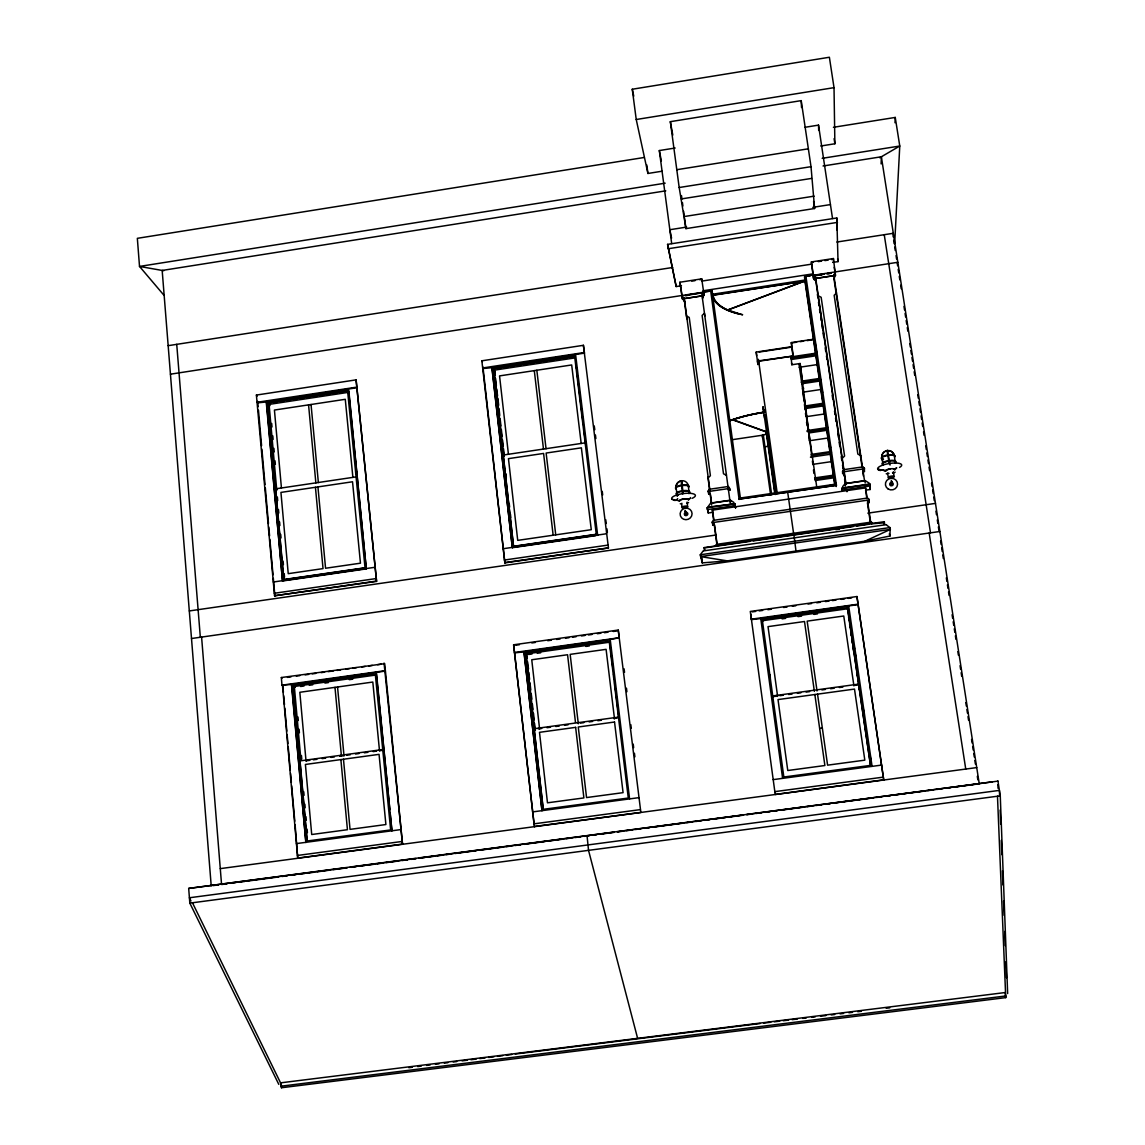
<?xml version="1.0" encoding="UTF-8"?>
<svg xmlns="http://www.w3.org/2000/svg" width="1145" height="1145" viewBox="0 0 1145 1145"><rect width="100%" height="100%" fill="white"/><g stroke="black" fill="none" stroke-linecap="round" stroke-linejoin="round"><path stroke-width="1.5" d="M583.392 345.318L481.859 360.804L504.873 562.896L608.453 547.954L583.392 345.232L584.494 353.118L575.577 354.478L597.676 535.402M856.947 596.531L883.74 780.017L856.947 596.531L750.29 611.444L751.435 619.588L760.781 618.586M859.179 689.576L859.208 688.818M862.786 471.783L864.432 471.54L864.389 468.033M865.133 483.047L865.205 480.599L845.282 483.491L845.296 484.807A1.732 1.66 -7.5 0 1 845.153 486.124M866.794 498.619L865.577 487.899L712.333 510.14L713.693 520.317L867.108 498.104L865.577 487.899M734.217 503.943L733.745 502.326L730.41 500.193L710.702 503.056L707.696 507.163L734.217 503.943L732.972 504.501M867.982 484.893L869.327 484.321L869.169 483.118L865.205 480.599M870.4 522.821L867.423 502.855L869.069 502.612L869.055 499.234M842.076 490.518L842.047 488.085L870 484.034L870.157 489.502L865.52 490.175M870.157 489.502L870 484.034M881.12 163.907L881.364 156.779L823.055 165.996M871.316 524.396L871.402 522.091L716.212 544.405L715.339 546.093M895.004 122.758L895.247 117.434L833.417 127.295M893.129 236.843L893.3 233.294L836.852 242.039M894.66 243.728L899.77 146.03L895.247 117.434M534.185 826.504L640.856 812.449L618.257 630.051L513.618 644.792L534.371 826.676M884.126 524.467L884.298 521.705L704.161 547.596L704.49 550.172M872.075 766.363L848.688 605.92L858.049 604.603M889.966 536.017L890.166 527.544L700.296 554.781L702.243 562.882L727.361 560.878L864.99 541.184L889.966 536.017L889.307 533.842M869.327 484.321L842.72 488.185L842.706 486.482L845.282 483.491M384.047 663.055L402.539 844.28L384.706 663.685L281.341 677.525L281.956 684.982L291.775 684.524L385.192 671.084M356.095 379.868L376.59 581.402L274.557 595.772L256.394 395.068L356.095 379.868L376.59 581.402M281.455 1087.75L280.554 1082.855L1005.11 992.558L1005.639 995.978L1005.739 997.624L281.455 1087.75L281.827 1086.247M709.27 492.035L708.755 494.239L710.387 493.996M824.429 274.099L813.565 276.102L815.727 278.464L833.903 275.673L835.435 272.739L834.691 272.295M685.941 511.386L684.71 511.5L685.24 510.398M713.263 524.067L712.877 525.183L714.523 524.954L717.171 544.848M834.118 278.607L835.048 275.902M997.753 781.148L188.682 888.42L189.827 903.119L278.793 1084.372M708.497 490.69L708.998 489.33M843.25 471.167L842.634 473.572L844.28 473.329L844.266 472.184M892.384 476.85L891.168 477.365M892.284 481.515L891.182 481.63L891.34 480.499M845.983 483.805L842.233 458.329L844.595 456.053L821.151 297.256L818.289 295.825L815.541 277.176M711.646 505.059L708.039 477.98L710.401 475.705L689.233 317.423L686.428 315.991L683.937 297.399M833.703 274.385L836.494 293.034L834.161 295.267L857.834 454.107L860.754 455.61L864.561 481.1M842.849 471.153L843.378 469.708M793.07 356.496L791.782 357.898L816.328 354.206M893.3 472.27L892.513 472.756M895.19 472.126L892.857 473.314M682.921 299.274L684.696 301.55M713.149 520.374L712.419 521.877M685.884 295.41L703.345 292.648L702.529 298.315L703.645 295.596M879.689 157.752L899.77 146.03L822.167 158.325M699.924 279.895L701.728 278.865L702.114 281.055M701.728 293.206L702.887 292.791M688.574 502.555L686.943 503.285M831.499 259.586L833.431 258.541L835.492 275.601L834.247 267.286M742.375 314.775L728.034 310.095M864.99 541.184L890.438 529.376L700.54 556.599L727.361 560.878M685.497 507.221L684.324 507.392M703.617 550.874L885.758 524.725M862.457 466.945L843.793 469.65M727.59 310.123L804.892 281.04M729.365 420.988L732.585 419.843L767.193 432.252L766.205 432.352L766.406 433.969M890.424 469.006L889.407 469.164A4.294 1.202 -9.3 0 0 885.944 470.795L877.771 469.264L885.944 470.795M662.039 171.22L647.927 173.468L636.234 119.509L632.269 89.238L829.381 57.25L834.018 87.65L834.877 143.769L820.765 146.002M636.234 119.509L834.018 87.65M670.34 121.671L801.199 100.631L811.018 166.683L814.61 208.505L685.941 228.628L679.185 187.522L670.34 121.671L672.788 135.096M671.686 243.599L659.32 150.553L675.149 148.02M805.049 127.281L818.518 125.12L832.529 218.509M644.377 157.452L137.343 238.332L139.518 266.427L163.764 295.024M676.795 169.703L808.356 148.807M665.173 183.186L139.518 266.427L163.792 270.735M679.185 187.522L811.018 166.683M665.775 190.843L162.175 270.449L211.21 885.829M681.318 198.929L811.504 178.42M683.694 216.62L814.138 196.153M686.656 227.082L669.839 229.716L671.571 238.131M812.793 207.345L830.44 204.583M681.461 285.735L676.18 286.551L667.578 244.372L836.823 217.979L838.025 261.604L832.744 262.405M668.165 248.751L837.482 222.388M168.172 345.675L672.759 267.472M680.874 287.524L682.42 299.117L679.901 282.228L701.728 278.865L704.089 295.295L703.431 290.715M691.766 281.155L695.029 280.654M818.303 261.618L821.595 261.117M824.901 260.602L828.193 260.101M701.942 281.083L811.676 264.151M703.245 290.744L813.107 273.841M703.173 291.746L710.73 291.073M805.88 276.446L813.379 274.786M170.433 374.186L712.004 290.873L712.576 294.222M834.748 485.108L804.763 280.067L804.577 276.575L810.388 275.745M833.503 262.291L833.431 258.541L811.376 261.933L813.48 278.493L813.351 275.287L897.837 262.291M685.855 295.181L702.858 292.562M815.827 280.911L813.709 279.251L814.081 275.458L824.386 273.87M827.821 273.34L831.256 272.811M827.864 273.569L831.299 273.04M685.383 295.711L688.66 295.21M818.632 275.229L821.924 274.714M826.876 273.956L830.182 273.455M683.937 298.659L702.257 295.839L684.109 298.688C682.592 296.841 680.831 293.492 683.136 299.017M711.861 294.337L805.55 279.938M815.555 278.435L834.061 275.587M712.362 295.124L804.892 281.169M257.038 402.296L356.811 387.125M482.675 367.974L584.279 352.517M257.51 402.868L266.542 401.952M282.486 580.987L366.3 568.893L348.452 389.028L357.211 387.697M482.975 368.561L492.035 367.659L512.345 547.754L491.82 367.216M492.006 367.602L575.577 354.478M270.077 405.616L267.844 402.911L347.622 390.846L267.844 402.911L283.645 579.556L364.869 567.791M596.202 534.286L513.49 546.308L493.409 368.618L574.618 356.324L493.438 368.676M348.638 392.306L269.075 404.4L276.747 490.089M575.191 357.87L494.168 370.178L503.9 456.354M791.71 347.121L791.367 342.57L814.081 339.135M791.395 342.985L796.634 342.198M800.126 341.668L803.618 341.138M807.11 340.609L812.363 339.807M756.673 355.723L756.215 352.073L791.682 346.706L792.998 356.066L758.706 361.248L759.049 364.053M759.149 352.045L791.367 347.178M816.127 353.132L793.37 356.553L791.367 342.57M811.977 457.485L800.126 363.509L791.825 364.754L791.166 357.784L815.87 354.063M816.113 355.766L791.41 359.487L791.166 357.784M799.181 367.302L818.346 364.425M802.931 380.942L818.632 378.58M801.385 382.086L820.593 379.224M801.4 382.287L820.593 379.41M801.629 383.775L820.836 380.899M803.704 388.284L802.516 388.456L804.005 400.879M803.962 392.019L821.552 389.4M763.4 409.767L764.488 409.609M764.631 411.356L763.615 411.513L762.999 406.632L775.265 494.54M805.951 405.831L823.584 403.212M806.137 406.761L823.799 404.128M806.152 406.947L823.799 404.314M806.381 408.421L824.042 405.802M347.579 390.788L365.055 567.992L283.845 579.756L275.716 488.829L356.152 476.892L357.025 477.995M574.604 356.267L596.302 534.5L513.59 546.48L503.27 455.037L585.181 442.857L585.653 444.045M806.896 416.58L824.343 413.989M763.329 435.086L766.077 434.184M732.27 439.68L762.284 435.243L770.599 494.883M807.125 430.549L828.093 427.457M807.297 431.393L826.561 428.659M807.325 431.679L826.575 428.831M809.315 432.896L826.804 430.32M764.975 446.822L769.168 446.035M809.816 440.682L829.223 437.819M811.776 454.322L831.227 451.473M811.991 455.452L831.442 452.432M810.445 457.198L829.91 454.336M812.649 464.383L831.9 461.564M708.039 490.847L708.14 491.563L729.794 488.4L730.095 489.988L728.463 490.217L728.249 489.115M842.634 473.572L842.606 471.94L864.504 468.749M814.61 477.923L833.875 475.118M814.796 478.911L834.104 476.091M814.811 479.068L834.104 476.263M815.04 480.542L834.333 477.737M818.904 487.155L822.368 486.654M825.846 486.153L831.041 485.394M711.403 503.156L729.78 500.479M845.955 483.576L864.532 480.886M805.851 275.945L836.451 485.323L739.069 499.106L836.451 485.28M730.009 501.567L730.653 501.481A1.717 1.646 -14.5 0 0 730.71 501.925M712.333 510.14L712.834 512.33L708.254 512.989L707.181 507.679L734.832 503.657L735.548 507.922L734.832 503.657M707.438 509.582L735.09 505.56M870.286 485.938L842.334 490.003L842.047 488.085M273.34 582.003L374.945 567.29M503.113 548.727L606.621 533.742M512.316 547.711L595.93 535.645M712.176 521.92L712.276 522.65L869.155 499.95M274.328 593.267L376.061 578.583M504.387 560.048L608.009 545.092M274.557 595.772L376.304 581.087M504.673 562.567L608.453 547.954M189.311 610.943L715.854 535.044M867.824 513.146L935.479 503.385M705.563 547.739L749.746 541.399M753.281 540.884L853.268 526.528M856.761 526.027L868.969 524.267M872.461 523.766L883.024 522.907M835.907 529.677L839.399 529.176M700.296 554.781L702.286 560.621M191.501 638.524L939.873 531.495M287.452 677.382L290.987 676.881M296.297 676.137L299.833 675.636M305.142 674.892L308.678 674.391M312.213 673.89L315.748 673.403M321.044 672.645L324.593 672.158M328.128 671.657L333.424 670.913M336.959 670.412L340.509 669.911M345.804 669.167L349.339 668.666M352.875 668.165L356.41 667.664M361.72 666.92L365.255 666.419M368.79 665.918L372.325 665.431M377.635 664.672L381.17 664.186M515.88 645.193L519.415 644.707M531.824 642.96L535.359 642.459M547.754 640.713L551.303 640.212M556.613 639.454L560.148 638.967M565.473 638.209L569.008 637.708M572.557 637.221L576.092 636.72M581.402 635.962L584.952 635.475M588.487 634.974L592.037 634.473M597.346 633.729L600.882 633.228M604.431 632.727L607.966 632.226M613.276 631.482L616.826 630.981M752.179 611.902L755.671 611.416M759.164 610.915L762.656 610.428M767.894 609.698L771.386 609.197M783.595 607.48L787.087 606.993M792.326 606.249L795.818 605.762M808.041 604.03L811.519 603.544M816.757 602.8L820.249 602.313M825.488 601.583L828.98 601.082M832.472 600.595L835.965 600.094M841.203 599.365L844.695 598.878M848.173 598.377L851.665 597.89M282.013 685.182L384.806 670.727M514.491 652.493L619.202 637.765L610.213 639.454L629.593 798.895M751.349 619.187L858.063 604.174M514.763 652.865L524.081 651.863M760.767 618.543L848.688 605.92M293.12 685.583L375.288 674.076L390.645 829.925L307.017 841.017L293.163 685.612M525.512 652.922L609.197 641.2L628.29 798.036L543.159 809.329L525.512 652.922L526.9 654.854L527.301 658.404M783.824 777.026L870.515 765.39L847.543 607.666L762.269 619.645L783.853 777.154M300.92 760.137L294.337 686.485L376.29 674.977M609.712 642.188L526.213 653.909L534.787 729.766M300.548 686.499L304.026 686.012M309.25 685.283L312.728 684.796M324.922 683.078L328.4 682.592M349.282 679.658L352.76 679.171M528.532 654.482L532.01 653.995M537.22 653.265L540.698 652.779M585.839 646.438L589.303 645.952M782.092 618.872L785.627 618.372M798.008 616.625L801.543 616.139M813.938 614.393L817.473 613.892M382.788 749.517L300.047 760.895L307.232 841.117M543.288 809.443L534.171 728.707L618.472 717.113M306.316 760.795L309.837 760.309M313.344 759.822L316.864 759.335M322.131 758.62L325.652 758.133M330.919 757.403L334.44 756.931M339.707 756.201L343.228 755.714M346.735 755.228L350.255 754.755M355.522 754.025L359.043 753.539M364.31 752.823L367.817 752.337M373.098 751.607L376.605 751.134M380.126 750.648L383.632 750.161M538.25 728.907L541.757 728.435M547.009 727.705L550.516 727.232M555.783 726.502L559.29 726.016M564.542 725.3L568.049 724.814M580.329 723.125L583.836 722.652M589.088 721.922L592.595 721.436M597.862 720.72L601.368 720.234M613.634 718.545L617.141 718.072M776.367 696.189L772.875 696.661L772.732 695.917L858.65 684.109L858.635 684.882L855.129 685.354M779.874 695.702L783.366 695.23M788.619 694.5L792.125 694.013M797.378 693.297L800.87 692.811M806.123 692.095L809.629 691.609M821.881 689.934L825.373 689.447M830.626 688.732L834.132 688.245M839.371 687.53L842.877 687.043M819.648 728.406L822.339 728.048M296.455 843.593L400.836 829.595M532.554 811.919L638.924 797.65M773.176 779.63L881.607 765.089M297.5 855.458L402.009 841.475M533.885 823.856L640.399 809.615M774.807 791.639L883.368 777.126M282.486 685.526L297.729 858.092L402.267 844.123M883.768 779.817L775.222 794.501L750.676 613.92M220.284 868.626L976.728 767.594M346.62 867.695L188.682 888.42M350.155 867.223L415.563 858.535M419.099 858.063L613.591 832.215M617.126 831.742L742.833 815.025M746.368 814.567L992.443 781.849M212.941 885.6L218.28 884.971M221.815 884.498L227.125 883.797M230.66 883.325L235.956 882.623M239.491 882.151L244.787 881.45M248.322 880.977L278.364 876.984M281.899 876.512L287.209 875.81M290.744 875.338L296.04 874.637M299.575 874.165L304.871 873.463M308.406 872.991L313.716 872.29M317.251 871.817L329.617 870.171M333.152 869.699L347.278 867.824M350.814 867.352L356.124 866.65M359.659 866.178L364.954 865.477M368.49 865.005L373.8 864.303M377.32 863.831L382.63 863.13M386.166 862.657L398.532 861.011M402.067 860.539L407.362 859.838M410.898 859.365L416.207 858.664M419.743 858.192L425.038 857.49M428.573 857.018L433.869 856.317M437.404 855.845L442.714 855.143M446.249 854.671L451.545 853.955M455.08 853.497L476.291 850.678M479.827 850.205L493.953 848.331M497.488 847.858L502.798 847.157M506.333 846.685L511.629 845.969M515.164 845.511L520.46 844.795M523.995 844.337L545.206 841.518M548.741 841.045L554.037 840.344M557.572 839.872L562.882 839.171M566.403 838.698L571.713 837.983M575.248 837.525L580.544 836.809M584.079 836.351L589.389 835.635M592.924 835.163L596.473 834.705M600.009 834.233L614.192 832.343M617.742 831.871L623.052 831.17M626.601 830.697L631.911 829.982M635.461 829.51L640.771 828.808M644.32 828.336L649.63 827.635M653.18 827.162L674.448 824.328M677.997 823.856L683.307 823.155M686.857 822.682L692.167 821.981M695.716 821.509L701.026 820.808M704.576 820.335L709.886 819.62M713.435 819.147L725.844 817.501M729.379 817.029L743.563 815.154M747.112 814.682L752.422 813.966M755.972 813.494L761.282 812.793M764.831 812.32L770.141 811.619M773.691 811.147L777.24 810.674M780.775 810.202L794.959 808.313M798.494 807.84L803.819 807.139M807.354 806.667L812.678 805.965M816.228 805.493L821.537 804.778M825.087 804.305L830.397 803.604M833.946 803.132L839.256 802.43M842.806 801.958L855.215 800.312M858.75 799.84L872.934 797.95M876.483 797.478L881.793 796.777M885.343 796.305L890.653 795.589M894.202 795.131L899.512 794.415M903.062 793.943L906.597 793.471M910.146 792.998L924.33 791.123M927.865 790.651L933.189 789.935M936.724 789.477L942.049 788.762M945.598 788.29L950.908 787.588M954.458 787.116L959.768 786.415M963.317 785.942L975.712 784.282M189.827 903.119L1000.272 795.861L997.896 780.833M408.851 1067.698L412.386 1067.24M417.71 1066.568L421.26 1066.11M426.584 1065.422L430.134 1064.965M435.443 1064.292L438.993 1063.834M444.317 1063.147L447.867 1062.689M453.177 1062.016L456.726 1061.558M462.05 1060.871L467.375 1060.198M470.924 1059.74L476.234 1059.053M479.784 1058.595L485.108 1057.923M488.657 1057.465L493.967 1056.778M497.517 1056.32L502.841 1055.647M506.391 1055.189L511.715 1054.502M515.25 1054.044L760.137 1023.53M280.84 1086.219L1005.639 995.978M763.686 1023.1L770.785 1022.242M774.349 1021.812L779.673 1021.168M783.223 1020.739L788.547 1020.095M792.097 1019.665L797.421 1019.021M802.745 1018.377L806.309 1017.948M811.633 1017.304L815.183 1016.875M820.507 1016.23L825.831 1015.586M831.155 1014.942L834.705 1014.513M840.044 1013.869L843.593 1013.439M848.917 1012.781L852.467 1012.352M857.791 1011.708L861.341 1011.278M886.201 1008.273L889.751 1007.843M868.812 499.263L867.667 498.003M888.992 473.4L887.59 472.885L888.076 476.105M872.748 523.465L871.402 522.091M709.428 489.258L728.005 486.539L728.12 487.713M671.743 499.306L679.772 500.837M680.273 503.757L681.103 503.914M742.604 314.675L738.396 313.887A94.105 35.023 -9.6 0 1 712.949 297.457L712.705 295.195M813.351 262.391L811.376 261.933L813.351 275.287M886.23 473.772L886.989 473.958M863.001 466.845L864.003 468.062M863.945 470.752L864.432 471.54M728.42 486.496L729.336 487.713M767.164 432.08L733.072 419.685L736.435 418.583A63.676 19.622 -8.6 0 1 764.717 412.214A63.963 19.694 -8.6 0 0 729.193 420.945M681.862 503.242L681.79 506.119M297.729 858.092L295.109 824.686M868.468 501.739L869.069 502.612M281.341 677.525L282.142 678.126M294.337 686.485L295.324 687.243M728.85 487.87L730.095 489.988M587.042 835.735L588.53 850.349L637.622 1038.358M275.716 488.829L276.732 489.917M256.394 395.068L257.21 396.055M513.618 644.792L534.185 824.901M348.452 389.028L266.499 401.895L282.529 581.03L266.198 401.537M503.27 455.037L503.886 456.182M610.213 639.454L524.052 651.82L542.014 810.86L523.88 651.591M481.859 360.704L482.374 361.734M190.972 900.958L189.412 897.766L999.413 790.394L999.614 795.746M192.446 902.761L281.155 1084.072M493.409 368.618L494.898 371.681M681.132 480.943L682.549 493.753M681.719 480.857L683.136 493.667M702.343 561.036L700.597 554.395L703.187 550.888M860.754 455.61L836.494 293.034M1005.739 997.624L997.481 796.233M704.161 547.596L704.833 550.201M712.72 295.324L713.263 297.399A93.818 34.922 -9.6 0 0 738.611 313.773M842.233 458.329L818.289 295.825M707.181 507.679L708.254 512.989M712.276 522.65L712.877 525.183M708.14 491.563L708.755 494.239M632.269 89.238L633.757 96.166M667.578 244.372L676.18 286.551M679.901 282.228L680.66 285.864M684.109 298.688L684.538 301.564M782.622 778.371L760.724 618.286M659.32 150.553L661.366 160.844M730.41 500.193L730.653 501.481M619.202 637.765L618.271 630.165M811.161 454.322L811.605 457.027M793.771 534.701L787.66 492.049M762.627 621.606L762.47 620.719L847.543 608.768L870.515 765.533M740.271 498.032L834.948 484.249L804.577 276.575M682.105 482.875L682.434 484.893M686.428 315.991L686.857 318.754M881.364 156.779L979.247 783.738M893.658 240.293L894.188 243.685M894.717 247.091L895.247 250.483M896.048 255.593L896.578 258.985M897.107 262.391L897.637 265.783M898.181 269.318L898.739 272.853M899.283 276.389L899.841 279.91M900.671 285.219L901.215 288.74M903.977 306.402L904.521 309.937M905.08 313.472L905.623 316.993M906.182 320.528L906.725 324.064M907.284 327.599L907.828 331.12M909.76 343.486L910.318 347.021M910.862 350.542L911.42 354.077M911.964 357.612L912.522 361.147M913.066 364.668L913.624 368.203M914.168 371.739L914.726 375.274M917.746 394.696L918.304 398.231M918.862 401.752L919.406 405.287M919.965 408.822L920.508 412.357M921.067 415.878L921.61 419.413M922.169 422.949L922.713 426.484M923.543 431.779L924.087 435.315M925.747 445.906L926.291 449.441M926.849 452.962L927.393 456.497M927.951 460.032L928.495 463.568M929.053 467.088L929.597 470.624M931.529 482.99L932.087 486.525M932.631 490.046L933.189 493.581M933.733 497.116L934.291 500.651M935.937 511.185L936.481 514.692M937.297 519.944L937.841 523.437M938.385 526.943L938.943 530.436M940.575 540.955L941.133 544.476M941.677 547.983L942.221 551.504M942.779 555.01L943.323 558.531M946.342 577.853L946.886 581.359M947.43 584.88L947.974 588.387M948.532 591.908L949.076 595.414M952.096 614.736L952.64 618.257M953.184 621.764L953.742 625.284M954.286 628.791L954.83 632.312M955.388 635.818L955.932 639.339M957.85 651.634L958.394 655.14M960.04 665.689L960.583 669.195M961.142 672.702L961.685 676.223M965.793 702.572L966.351 706.079M966.895 709.599L967.439 713.106M967.997 716.627L968.541 720.133M971.561 739.455L972.105 742.976M972.649 746.483L973.207 750.004M973.751 753.51L974.295 757.031M974.839 760.538L975.397 764.058M977.315 776.353L977.859 779.859M884.241 234.696L930.499 532.84M929.168 533.026L965.75 769.054M895.433 463.381L894.288 455.581A6.255 5.954 -5.1 0 0 887.447 450.558A6.255 5.954 -5.1 0 0 881.85 456.912L882.308 460.304M893.415 472.026L893.901 475.261M890.066 465.099L887.575 450.357L887.49 451.23M889.236 463.582L886.989 450.443L886.888 451.316M834.104 138.659L834.877 143.769M881.936 457.556L882.938 464.197M882.609 462.265L882.924 464.369M704.862 316.006L704.447 313.243L702.114 315.462L723.497 473.787L726.374 475.289L726.273 474.173M889.822 527.688L886.173 524.61M884.298 521.705L884.684 524.295M837.596 258.784L838.025 261.604M867.481 500.651L870.73 522.363M834.047 279.294L862.113 467.303M862.643 470.81L863.43 476.091M813.58 201.52L814.61 208.505M815.412 278.092L845.812 484.407M817.387 294.322L817.902 297.829M818.503 302.223L819.019 305.729M819.534 309.236L820.049 312.757M820.75 317.194L821.28 320.714M821.867 325.037L822.382 328.543M823.083 333.023L823.613 336.544M825.216 347.851L825.731 351.372M826.461 355.909L826.976 359.416M832.2 395.24L832.716 398.761M834.533 411.041L835.048 414.547M835.564 418.054L836.079 421.575M837.882 433.855L838.398 437.361M839.156 442.127L839.671 445.648M841.246 456.669L841.761 460.19M842.52 464.999L843.049 468.52M843.564 472.041L844.094 475.976M844.609 479.483L845.382 484.364M842.505 471.225L842.606 471.94M809.472 303.625L809.987 307.146M815.14 342.312L815.655 345.833M816.371 350.399L816.886 353.919M822.038 389.185L822.554 392.721M830.068 444.332L830.583 447.852M835.721 483.033L836.236 486.553M854.055 645.479L854.571 648.986M855.344 653.981L855.859 657.488M863.258 708.612L863.774 712.118M870.186 755.757L870.687 759.264M848.574 616.883L849.089 620.418M849.604 623.939L850.12 627.474M850.835 632.255L851.336 635.733M851.923 639.826L852.424 643.361M853.111 647.884L853.612 651.362M856.66 672.215L857.161 675.679M853.927 685.912L843.765 616.01L807.168 621.134L817.043 690.979M802.817 383.604L800.126 363.509M804.362 399.018L805.107 404.199M805.522 406.747L806.109 413.402M798.938 363.681L816.771 487.24M806.552 418.383L807.297 423.521M807.797 426.956L808.484 431.322M791.581 363.065L791.825 364.754M817.544 694.156L827.592 765.161L864.818 760.151L854.499 689.075L778.013 699.581L787.774 770.513L824.887 765.518L814.854 694.514M814.367 691.351L804.506 621.506L768.023 626.63L777.612 696.403M758.434 359.33L777.183 492.994M765.218 414.876L776.253 493.252M756.215 352.073L757.918 364.64L757.475 361.019L792.998 356.066M766.148 422.233L766.635 425.74M767.15 431.865L767.68 435.744M768.381 440.682L768.925 444.603M769.368 447.724L770.113 453.005M770.599 456.526L771.157 460.533M771.587 463.568L772.403 469.393M772.746 471.64L773.562 477.651M773.848 479.54L774.635 485.337M775.136 488.886L775.852 493.495M766.205 432.352L774.879 494.339M763.271 434.599L771.644 494.611M769.884 674.577L770.37 678.098M712.004 290.816L740.486 498.805M710.644 290.601L739.126 499.478M701.699 292.948L730.224 502.941M681.49 195.58L681.962 199.058M682.434 202.536L682.892 206.014M683.594 211.238L684.066 214.716M684.538 218.194L685.941 228.628M684.567 300.505L709.771 489.344M710.472 494.64L711.646 503.471M712.834 512.287L713.95 520.732M714.022 522.85L716.913 544.476M702.014 561.079L702.243 562.882M646.81 164.994L647.927 173.468M689.29 493.466L688.245 485.709A6.169 5.897 -18.3 0 0 681.633 480.714A6.169 5.897 -18.3 0 0 676.022 487.011L676.137 487.827M762.284 435.243L762.57 437.49M687.1 502.068L687.53 505.274M676.094 487.67L677.253 496.386M765.304 415.148L765.647 417.925L764.559 418.082L764.173 414.962M594.241 425.94L594.799 429.676M595.443 435L595.887 438.535M602.256 491.377L602.685 494.912M605.719 519.673L606.292 523.523M606.95 528.833L607.38 532.368M624.097 668.837L624.54 672.358M626.472 688.188L626.902 691.709M630.838 724.685L631.267 728.22M633.214 744.107L633.657 747.628M634.444 753.281L634.888 756.802M575.835 363.151L576.465 368.447M576.894 371.968L579.9 396.642M580.315 400.163L583.32 424.838M583.75 428.359L585.667 444.217M610.142 645.723L610.786 651.018M611.215 654.554L613.147 670.469M613.577 674.004L614.221 679.314M614.65 682.849L617.656 707.596M618.085 711.131L618.944 718.201M581.188 443.544L571.684 364.954L499.549 375.903L508.437 454.35M614.493 718.817L606.091 649.344L570.167 654.367L578.311 723.783M812.406 461.034L812.835 464.584M813.465 469.908L813.895 473.457M804.434 404.428L805.078 409.753M805.493 413.302L805.923 416.852M806.567 422.176L806.996 425.711M536.833 370.25L546.05 448.797M555.74 534.858L546.136 453.048L581.374 447.824L591.278 529.691L517.726 540.368L508.452 458.644L543.589 453.434L553.149 535.23M534.3 370.622L543.489 449.183M575.477 722.395L567.562 654.74L531.752 659.763L539.61 729.107M494.797 371.467L495.298 375.231M495.585 378.494L496.372 385.522M496.773 389.028L497.574 396.055M497.889 398.231L498.69 405.301M499.091 408.851L499.75 415.363M500.15 418.884L500.937 425.897M501.338 429.418L502.14 436.445M502.526 439.952L503.299 446.006M503.528 448.725L504.315 455.753M527.602 661.767L528.503 669.023M528.79 672.33L529.591 679.386M529.992 682.907L530.779 689.948M531.18 693.469L531.895 699.108M532.368 704.032L532.969 709.313M533.498 713.263L534.171 719.89M534.558 723.411L535.359 730.453M505.861 473.744L506.262 477.25M509.239 503.585L509.625 507.092M510.427 514.119L510.827 517.626M482.961 367.03L504.873 562.896M795.99 551.06L793.943 535.044M348.881 391.175L366.3 568.893M376.419 672.587L389.858 809.629M390.173 813.165L391.948 830.984L376.161 672.358M349.497 401.065L349.84 404.571M351.73 423.85L352.073 427.343M352.932 436.116L353.275 439.608M355.15 458.887L355.494 462.394M356.353 471.153L356.696 474.66M380.412 717.142L380.755 720.663M352.889 477.422L345.275 399.304L274.428 410.053L281.441 488.028M379.539 751.106L372.812 682.048L299.833 692.281L306.044 761.21M311.039 404.5L318.367 482.56M337.546 687L344.03 755.986M317.938 486.911L325.566 568.249L360.46 563.183L352.531 481.773L280.94 492.407L288.239 573.659L323.033 568.607L315.433 487.283M343.471 759.235L350.041 829.366L385.894 824.543L379.052 754.355L305.4 764.459L311.712 834.519L347.436 829.71L340.881 759.593M308.563 404.872L315.863 482.932M334.984 687.358L341.439 756.344M271.68 423.421L271.995 426.985M272.796 435.887L273.111 439.451M273.913 448.353L274.227 451.917M275.029 460.82L275.358 464.383M297.986 716.999L298.301 720.491M299.088 729.25L299.403 732.743M301.45 755.5L301.75 759.006M277.362 497.03L277.691 500.594M278.478 509.496L278.808 513.06M279.595 521.948L279.91 525.512M280.711 534.414L281.026 537.964M283.101 561.107L283.416 564.671M284.218 573.559L284.532 577.123M303.754 791.768L304.069 795.331M304.871 804.234L305.185 807.783M305.987 816.686L306.302 820.249M307.103 829.137L307.418 832.701M291.732 684.481L305.887 842.534L291.431 684.266M257.682 401.365L258.155 406.675M258.469 410.211L261.59 445.62M261.904 449.155L265.039 484.55M265.354 488.099L268.474 523.494M268.789 527.029L269.576 535.889M269.891 539.424L273.011 574.833M273.326 578.368L274.9 596.073M282.772 685.197L283.402 692.253M283.702 695.788L284.49 704.619M284.804 708.154L286.837 731.111M287.137 734.632L287.925 743.463M288.239 746.998L290.257 769.955M290.572 773.49L291.36 782.307M291.674 785.842L294.795 821.165M201.592 637.078L221.558 884.455M176.731 344.344L200.332 637.25M707.953 476.85L708.039 477.98M808.914 436.102L809.2 440.782M801.199 100.631L801.529 107.53M815.727 278.464L815.655 280.94M1000.272 795.861L1007.657 993.574M1000.143 810.03L1000.687 824.314M1001.288 840.387L1001.832 854.671M1002.433 870.73L1002.977 885.013M1003.578 901.086L1004.122 915.37M1004.723 931.443L1005.267 945.727M1005.868 961.8L1006.484 977.859M997.896 784.697L998.025 788.261M818.518 125.12L818.689 130.444M836.823 217.979L836.995 229.973M846.985 490.632L846.999 491.749M847.543 607.666L847.543 609.827M729.021 420.888A64.234 19.78 -8.6 0 1 764.703 412.028M899.541 467.432A12.194 3.435 -9.3 0 0 900.557 463.797A12.194 3.435 -9.3 0 0 890.638 463.324L887.49 463.839A12.194 3.435 -9.3 0 0 880.491 470.566M893.401 468.978A4.294 1.202 -9.3 0 1 894.388 469.722M885.428 471.311A4.938 1.388 -9.3 0 1 890.252 468.835A4.938 1.388 -9.3 0 1 894.846 469.937M890.309 478.023A3.206 0.887 -9.3 0 1 888.806 476.792A3.206 0.887 -9.3 0 1 894.088 476.22A3.206 0.887 -9.3 0 1 891.125 477.937M881.836 457.084A6.255 5.954 -5.1 0 1 885.114 451.445M886.216 450.987A6.255 5.954 -5.1 0 1 888.663 450.729M889.837 450.93A6.255 5.954 -5.1 0 1 891.912 451.917M892.771 452.676A6.255 5.954 -5.1 0 1 893.973 454.608M883.282 464.999A6.87 1.947 -9.4 0 1 884.598 462.294A6.87 1.947 -9.4 0 1 893.329 460.905A6.87 1.947 -9.4 0 1 895.018 463.153M882.695 464.212A6.87 1.947 -9.4 0 1 889.407 460.49A6.87 1.947 -9.4 0 1 894.932 462.58M883.482 459.574A6.87 1.961 -9.4 0 1 882.609 457.156A6.87 1.961 -9.4 0 1 891.025 455.195A6.87 1.961 -9.4 0 1 894.789 456.941M883.41 459.016A6.87 1.961 -9.4 0 1 886.03 455.295A6.87 1.961 -9.4 0 1 894.817 456.197M896.692 467.79A6.87 1.932 -9.3 0 1 895.862 468.691M895.576 468.877A6.87 1.932 -9.3 0 1 894.86 469.25M883.854 470.438A6.87 1.932 -9.3 0 1 883.282 470.065M896.249 467.761A6.87 1.932 -9.3 0 1 896.034 467.947M675.249 500.494A11.98 3.421 -7.7 0 1 673.317 500.036M672.086 499.363A11.98 3.421 -7.7 0 1 671.643 498.533A11.98 3.421 -7.7 0 1 680.273 494.082L683.35 493.567A11.98 3.421 -7.7 0 1 694.442 494.282A11.98 3.421 -7.7 0 1 692.009 498.361M679.901 500.508A4.208 1.188 -7.7 0 1 682.806 499.277L683.894 499.106A4.208 1.188 -7.7 0 1 688.131 499.764M679.414 501.324A4.852 1.374 -7.7 0 1 683.579 498.962A4.852 1.374 -7.7 0 1 688.675 499.964M684.252 507.979A3.149 0.887 -7.7 0 1 682.291 506.834A3.149 0.887 -7.7 0 1 687.558 506.262A3.149 0.887 -7.7 0 1 685.068 507.893M676.065 487.183A6.169 5.897 -18.3 0 1 680.488 481.129M678.398 495.155A6.755 1.932 -7.7 0 1 677.897 492.55A6.755 1.932 -7.7 0 1 687.014 491.119A6.755 1.932 -7.7 0 1 688.632 493.538M678.327 494.597A6.755 1.932 -7.7 0 1 677.826 491.992A6.755 1.932 -7.7 0 1 686.928 490.547A6.755 1.932 -7.7 0 1 688.56 492.98M676.108 489.058A6.741 1.947 -7.7 0 1 681.776 485.637A6.741 1.947 -7.7 0 1 688.775 487.212M676.022 488.5A6.741 1.947 -7.7 0 1 681.704 485.079A6.741 1.947 -7.7 0 1 688.703 486.654M690.335 497.545A6.755 1.918 -7.7 0 1 690.421 498.018M689.891 498.719A6.755 1.918 -7.7 0 1 688.675 499.406M677.353 500.079A6.755 1.918 -7.7 0 1 677.11 499.792M677.296 498.962A6.755 1.918 -7.7 0 1 677.697 498.619M688.961 498.676A6.755 1.918 -7.7 0 1 688.589 498.848M685.626 508.165A5.997 5.754 -18.2 0 1 691.637 515.951A5.997 5.754 -18.2 0 1 681.647 517.883A5.997 5.754 -18.2 0 1 684.481 508.394M734.489 504.945A2.075 2.004 -14.5 0 1 734.632 506.119M733.115 503.829A2.075 2.004 -14.5 0 1 734.16 504.444M890.767 483.949C891.883 486.496 892.828 481.816 890.767 483.949M685.368 513.761C686.513 516.28 687.215 511.7 685.368 513.761M803.69 281.341L727.69 309.952L724.785 308.549A93.446 34.779 -9.6 0 1 713.578 297.342L713.049 295.267L803.69 281.341M575.634 727.361L539.495 732.328L547.482 802.817L583.893 797.922L575.634 727.361M614.536 722.023L578.268 727.003L586.555 797.564L623.08 792.655L614.536 722.023M890.524 485.509A1.746 1.66 -4.3 0 0 893.229 484.178A1.746 1.66 -4.3 0 0 890.696 482.632A1.746 1.66 -4.3 0 0 890.524 485.509M888.176 489.015A6.083 5.811 -4.3 0 0 897.565 484.378A6.083 5.811 -4.3 0 0 888.72 478.953A6.083 5.811 -4.3 0 0 888.176 489.015M685.426 515.465A1.717 1.646 -18.2 0 0 687.787 513.676A1.717 1.646 -18.2 0 0 685.053 512.616A1.717 1.646 -18.2 0 0 685.426 515.465"/></g></svg>
